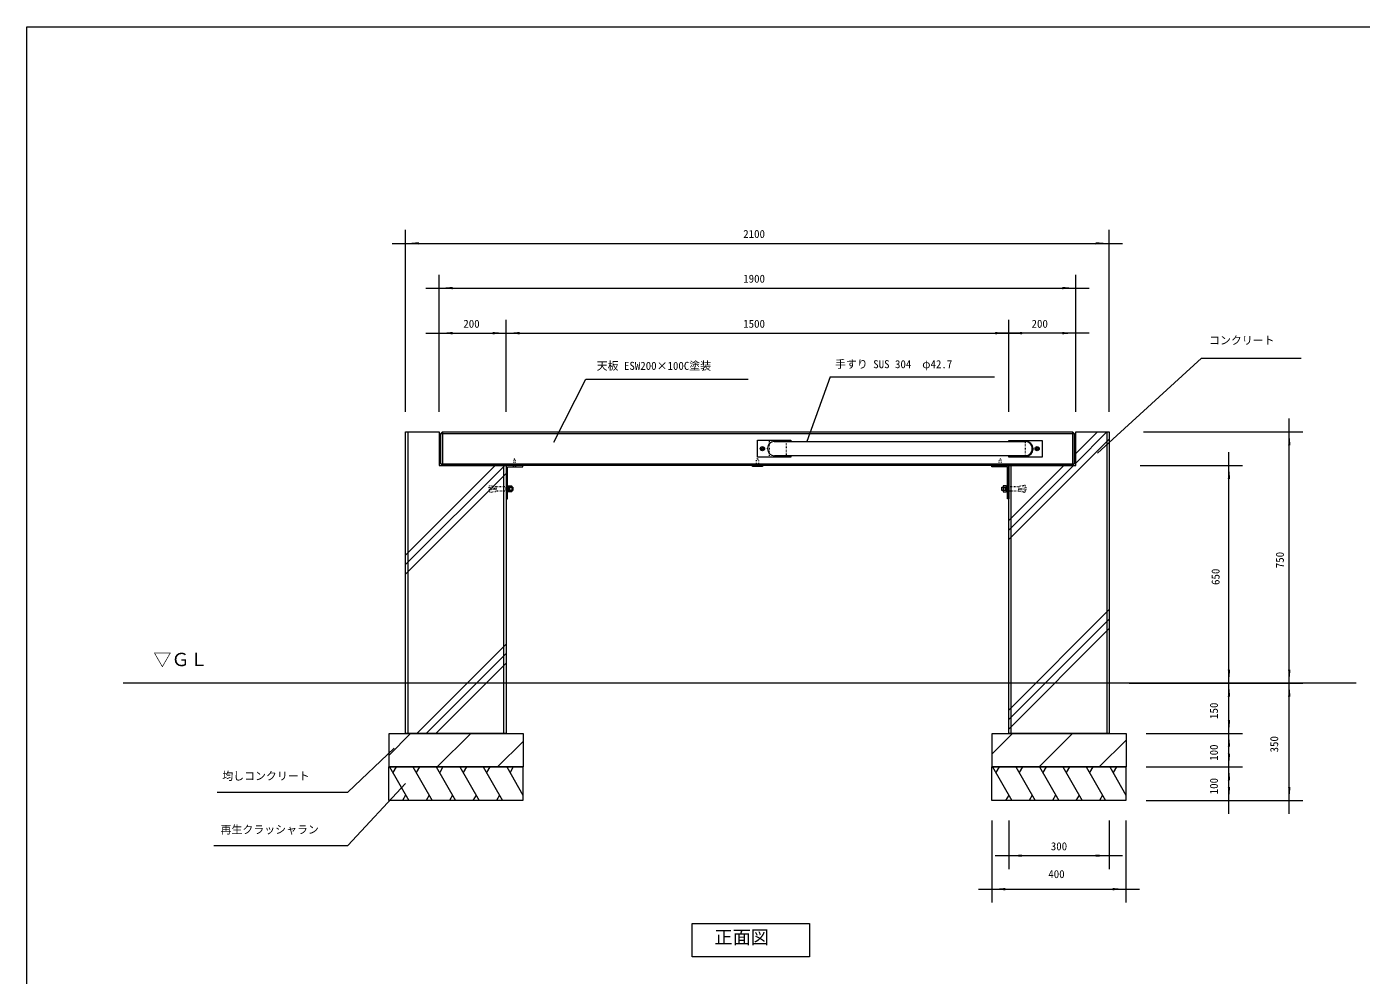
# Model space of a CAD drawing. Units: millimetres, scale not verified. Extents: x -3900 to 3900, y -2750 to 2750.
# Drawn here: x -3900 to 83, y -82 to 2750 of the extents above; entities that cross this region are included whole.
import ezdxf
from ezdxf.enums import TextEntityAlignment as Align

# ---------------------------------------------------------------- set-up
doc = ezdxf.new("R2010")
doc.units = ezdxf.units.MM
doc.header["$LTSCALE"] = 20
doc.linetypes.add('USER5', pattern=[0.208282, 0.069427, -0.138855])
doc.layers.add('0-0_0', color=30, linetype='Continuous', lineweight=18)
doc.layers.add('0-1_____', color=2, linetype='Continuous', lineweight=18)
doc.styles.add('ＭＳ ゴシック', font='')
doc.styles.get('ＭＳ ゴシック').set_extended_font_data('MS Gothic')

# ---------------------------------------------------------------- blocks, each defined once
blk = doc.blocks.new('X0')
at = {"layer": '0-0_0'}
for p, q in [((-2827, 585.5), (-2762.5, 650)), ((-2682.89, 550), (-2582.89, 650)), ((-2503.29, 550), (-2427, 626.29))]:
    blk.add_line(p, q, dxfattribs=at)
blk = doc.blocks.new('X1')
at = {"layer": '0-0_0'}
for p, q in [((-1027, 589.45), (-966.45, 650)), ((-886.84, 550), (-786.84, 650)), ((-707.24, 550), (-627, 630.24))]:
    blk.add_line(p, q, dxfattribs=at)
blk = doc.blocks.new('X6')
at = {"layer": '0-0_0'}
for p, q in [((-977.5, 1228.67), (-677.5, 1528.67)), ((-777.5, 1485.24), (-712.74, 1550)), ((-777.5, 1456.96), (-684.46, 1550)), ((-977.5, 1285.24), (-812.74, 1450)), ((-977.5, 1256.96), (-784.46, 1450)), ((-977.5, 719.56), (-677.5, 1019.56)), ((-977.5, 691.27), (-677.5, 991.27)), ((-977.5, 662.99), (-677.5, 962.99))]:
    blk.add_line(p, q, dxfattribs=at)
blk = doc.blocks.new('X7')
at = {"layer": '0-0_0'}
for p, q in [((-2777.5, 1182.3), (-2509.8, 1450)), ((-2777.5, 1154.01), (-2481.51, 1450)), ((-2777.5, 1125.73), (-2477.5, 1425.73)), ((-2744.11, 650), (-2477.5, 916.61)), ((-2715.83, 650), (-2477.5, 888.33)), ((-2687.54, 650), (-2477.5, 860.04))]:
    blk.add_line(p, q, dxfattribs=at)

msp = doc.modelspace()

# ---------------------------------------------------------------- linework, layer by layer
at = {"layer": '0-1_____'}
for p, q in [((-2769.06, 1600), (-2769.06, 2143.11)), ((-669.06, 1600), (-669.06, 2143.11)), ((-2809.06, 2103.11), (-2769.06, 2103.11)), ((-2769.06, 2103.11), (-669.06, 2103.11)), ((-669.06, 2103.11), (-629.06, 2103.11)), ((-2669.06, 1600), (-2669.06, 2009.59)), ((-769.06, 1600), (-769.06, 2009.59)), ((-2709.06, 1969.59), (-2669.06, 1969.59)), ((-2669.06, 1969.59), (-769.06, 1969.59)), ((-769.06, 1969.59), (-729.06, 1969.59)), ((-2669.06, 1600), (-2669.06, 1875)), ((-2469.06, 1600), (-2469.06, 1875)), ((-2469.06, 1600), (-2469.06, 1875)), ((-969.06, 1666.08), (-969.06, 1875)), ((-969.06, 1600), (-969.06, 1875)), ((-769.06, 1666.08), (-769.06, 1875)), ((-2709.06, 1835), (-2669.06, 1835)), ((-2669.06, 1835), (-2469.06, 1835)), ((-2509.06, 1835), (-2469.06, 1835)), ((-2469.06, 1835), (-2429.06, 1835)), ((-2469.06, 1835), (-969.06, 1835)), ((-969.06, 1835), (-1009.06, 1835)), ((-769.06, 1835), (-969.06, 1835)), ((-969.06, 1835), (-929.06, 1835)), ((-729.06, 1835), (-769.06, 1835)), ((-1501.56, 1705), (-1571.56, 1511.35)), ((-1501.56, 1705), (-1011.56, 1705)), ((-131.56, 1540), (-131.56, 1580)), ((-566.56, 1540), (-91.56, 1540)), ((-131.56, 790), (-131.56, 1540)), ((-311.56, 1440), (-311.56, 1480)), ((-576.56, 1440), (-271.56, 1440)), ((-311.56, 790), (-311.56, 1440)), ((-311.56, 790), (-311.56, 830)), ((-131.56, 790), (-131.56, 830)), ((-609.06, 790), (-91.56, 790)), ((-609.06, 790), (-271.56, 790)), ((-609.06, 790), (-271.56, 790)), ((-409.06, 790), (-91.56, 790)), ((-311.56, 750), (-311.56, 790)), ((-311.56, 640), (-311.56, 790)), ((-131.56, 750), (-131.56, 790)), ((-131.56, 440), (-131.56, 790)), ((-311.56, 640), (-311.56, 680)), ((-559.06, 640), (-271.56, 640)), ((-559.06, 640), (-271.56, 640)), ((-311.56, 600), (-311.56, 640)), ((-311.56, 540), (-311.56, 640)), ((-311.56, 540), (-311.56, 580)), ((-559.06, 540), (-271.56, 540)), ((-559.06, 540), (-271.56, 540)), ((-311.56, 440), (-311.56, 540)), ((-311.56, 500), (-311.56, 540)), ((-559.06, 440), (-271.56, 440)), ((-441.56, 440), (-91.56, 440)), ((-311.56, 400), (-311.56, 440)), ((-131.56, 400), (-131.56, 440)), ((-1019.06, 380), (-1019.06, 135)), ((-969.06, 380), (-969.06, 235)), ((-669.06, 380), (-669.06, 235)), ((-619.06, 380), (-619.06, 135)), ((-1009.06, 275), (-969.06, 275)), ((-969.06, 275), (-669.06, 275)), ((-669.06, 275), (-629.06, 275)), ((-1059.06, 175), (-1019.06, 175)), ((-1019.06, 175), (-619.06, 175)), ((-619.06, 175), (-579.06, 175))]:
    msp.add_line(p, q, dxfattribs=at)
at = {"layer": '0-1_____', "color": 30}
for p, q in [((-2762.06, 1540), (-2762.06, 640)), ((-2664.06, 1535), (-774.06, 1535)), ((-2659.06, 1540), (-2659.06, 1440)), ((-1719.06, 1465.06), (-1719.06, 1515.06)), ((-1719.06, 1515.06), (-1619.06, 1515.06)), ((-1619.06, 1515.06), (-1619.06, 1510)), ((-969.06, 1515), (-869.06, 1515)), ((-969.06, 1510), (-969.06, 1515)), ((-869.06, 1515), (-869.06, 1465)), ((-779.06, 1540), (-779.06, 1440)), ((-1705.01, 1492.5), (-1705.01, 1493.99)), ((-885.01, 1492.44), (-885.01, 1493.94)), ((-2664.06, 1445), (-774.06, 1445)), ((-2476.06, 640), (-2476.06, 1440)), ((-1619.06, 1465.06), (-1719.06, 1465.06)), ((-1619.06, 1470.06), (-1619.06, 1465.06)), ((-969.06, 1465), (-969.06, 1470.06)), ((-869.06, 1465), (-969.06, 1465)), ((-962.06, 640), (-962.06, 1440)), ((-2817.39, 540), (-2759.65, 440)), ((-2797.56, 540), (-2807.38, 523)), ((-2747.39, 540), (-2689.65, 440)), ((-2727.56, 540), (-2737.38, 523)), ((-2677.39, 540), (-2619.65, 440)), ((-2657.56, 540), (-2667.38, 523)), ((-2607.39, 540), (-2549.65, 440)), ((-2587.56, 540), (-2597.38, 523)), ((-2537.39, 540), (-2479.65, 440)), ((-2517.56, 540), (-2527.38, 523)), ((-2467.39, 540), (-2418.89, 456)), ((-2447.56, 540), (-2457.38, 523)), ((-1017.39, 540), (-959.65, 440)), ((-997.56, 540), (-1007.38, 523)), ((-947.39, 540), (-889.65, 440)), ((-927.56, 540), (-937.38, 523)), ((-877.39, 540), (-819.65, 440)), ((-857.56, 540), (-867.38, 523)), ((-807.39, 540), (-749.65, 440)), ((-787.56, 540), (-797.38, 523)), ((-737.39, 540), (-679.65, 440)), ((-717.56, 540), (-727.38, 523)), ((-667.39, 540), (-618.89, 456)), ((-647.56, 540), (-657.38, 523)), ((-2768.89, 456), (-2778.13, 440)), ((-2698.89, 456), (-2708.13, 440)), ((-2628.89, 456), (-2638.13, 440)), ((-2558.89, 456), (-2568.13, 440)), ((-2488.89, 456), (-2498.13, 440)), ((-968.89, 456), (-978.13, 440)), ((-898.89, 456), (-908.13, 440)), ((-828.89, 456), (-838.13, 440)), ((-758.89, 456), (-768.13, 440)), ((-688.89, 456), (-698.13, 440))]:
    msp.add_line(p, q, dxfattribs=at)
at = {"layer": '0-1_____', "color": 30, "linetype": 'USER5'}
for p, q in [((-919.06, 1465), (-919.06, 1515)), ((-2446.63, 1436), (-2446.63, 1438)), ((-2441.49, 1438), (-2441.49, 1436)), ((-1721.63, 1439), (-1721.63, 1437)), ((-1716.49, 1437), (-1716.49, 1439)), ((-996.63, 1438), (-996.63, 1436)), ((-991.49, 1436), (-991.49, 1438)), ((-2520.1, 1373.75), (-2520.1, 1366.25)), ((-918.02, 1373.75), (-918.02, 1366.25))]:
    msp.add_line(p, q, dxfattribs=at)
at = {"layer": '0-1_____', "color": 1}
msp.add_line((-676.06, 1540), (-676.06, 640), dxfattribs=at)
at = {"layer": '0-1_____', "color": 3}
for p, q in [((-1688.91, 1490), (-1688.91, 1491.35)), ((-1668.91, 1511.35), (-917.56, 1511.35)), ((-896.21, 1490), (-896.21, 1488.65)), ((-916.21, 1468.65), (-1667.56, 1468.65)), ((-2463.68, 1370.69), (-2462.25, 1369.31)), ((-2462.25, 1368.79), (-2463.68, 1370.17)), ((-2462.15, 1375), (-2462.15, 1365)), ((-2453.1, 1374.62), (-2461.4, 1374.62)), ((-2461.4, 1365.38), (-2453.1, 1365.38)), ((-2460.45, 1375), (-2460.45, 1365)), ((-2458.75, 1375), (-2458.75, 1365)), ((-985.02, 1374.62), (-976.73, 1374.62)), ((-976.73, 1365.38), (-985.02, 1365.38)), ((-979.37, 1375), (-979.37, 1365)), ((-977.67, 1375), (-977.67, 1365)), ((-975.97, 1375), (-975.97, 1365)), ((-974.44, 1370.69), (-975.88, 1369.31)), ((-975.88, 1368.79), (-974.44, 1370.17))]:
    msp.add_line(p, q, dxfattribs=at)
at = {"layer": '0-1_____', "color": 3, "linetype": 'USER5'}
for p, q in [((-2468.95, 1375), (-2468.95, 1365)), ((-2467.25, 1375), (-2467.25, 1365)), ((-2465.55, 1375), (-2465.55, 1365)), ((-2463.85, 1375), (-2463.85, 1365)), ((-974.27, 1375), (-974.27, 1365)), ((-972.57, 1375), (-972.57, 1365)), ((-970.87, 1375), (-970.87, 1365)), ((-969.17, 1375), (-969.17, 1365))]:
    msp.add_line(p, q, dxfattribs=at)
at = {"layer": '0-1_____', "color": 4}
msp.add_line((68.44, 790), (-3611.56, 790), dxfattribs=at)
at = {"layer": '0-1_____', "color": 30}
for points in [[(-3900, 2750), (3900, 2750), (3900, -2750), (-3900, -2750)], [(-2469.06, 640), (-2769.06, 640), (-2769.06, 1540), (-2669.06, 1540), (-2669.06, 1440), (-2469.06, 1440)], [(-2664.06, 1535), (-2659.06, 1540), (-779.06, 1540), (-774.06, 1535), (-774.06, 1445), (-779.06, 1440), (-2659.06, 1440), (-2664.06, 1445)], [(-669.06, 640), (-969.06, 640), (-969.06, 1440), (-769.06, 1440), (-769.06, 1540), (-669.06, 1540)], [(-2465.06, 1340), (-2465.06, 1436), (-2419.06, 1436), (-2419.06, 1440), (-2469.06, 1440), (-2469.06, 1340)], [(-1734.06, 1440), (-1704.06, 1440), (-1704.06, 1437), (-1734.06, 1437)], [(-973.06, 1340), (-973.06, 1436), (-1019.06, 1436), (-1019.06, 1440), (-969.06, 1440), (-969.06, 1340)], [(-2819.06, 540), (-2419.06, 540), (-2419.06, 440), (-2819.06, 440)], [(-1019.06, 540), (-619.06, 540), (-619.06, 440), (-1019.06, 440)], [(-1913.57, 72.77), (-1563.57, 72.77), (-1563.57, -27.23), (-1913.57, -27.23)]]:
    msp.add_lwpolyline(points, close=True, dxfattribs=at)
at = {"layer": '0-1_____'}
for points in [[(-704.06, 1477.03), (-393.32, 1760.79), (-96.56, 1760.79)], [(-2326.86, 1510), (-2230.73, 1697.46), (-1746.56, 1697.46)], [(-3331.56, 465), (-2941.56, 465), (-2803.56, 596)], [(-3341.56, 305), (-2941.56, 305), (-2769.06, 490)]]:
    msp.add_lwpolyline(points, dxfattribs=at)
at = {"layer": '0-1_____', "color": 30, "linetype": 'USER5'}
for points in [[(-1683.06, 1515.06), (-1633.06, 1515.06), (-1633.06, 1465.06), (-1683.06, 1465.06)], [(-2441.06, 1454), (-2444.06, 1461), (-2447.06, 1454), (-2447.06, 1436), (-2441.06, 1436)], [(-1722.06, 1455), (-1719.06, 1462), (-1716.06, 1455), (-1716.06, 1437), (-1722.06, 1437)], [(-997.06, 1454), (-994.06, 1461), (-991.06, 1454), (-991.06, 1436), (-997.06, 1436)]]:
    msp.add_lwpolyline(points, close=True, dxfattribs=at)
at = {"layer": '0-1_____', "color": 30}
for points in [[(-1706.5, 1489.11), (-1708, 1489.11), (-1708, 1491.01), (-1706.5, 1491.01)], [(-1705.01, 1493.99), (-1703.11, 1493.99), (-1703.11, 1492.5)], [(-1703.11, 1487.61), (-1703.11, 1486.12), (-1705.01, 1486.12), (-1705.01, 1487.61)], [(-1701.62, 1491.01), (-1700.12, 1491.01), (-1700.12, 1489.11), (-1701.62, 1489.11)], [(-904.47, 1504.66), (-904.92, 1505.13), (-905.09, 1505.31)], [(-905.09, 1474.74), (-904.92, 1474.92), (-904.47, 1475.4)], [(-899.06, 1489.08), (-899.06, 1490), (-899.06, 1490.06), (-899.06, 1490.98)], [(-886.5, 1489.05), (-888, 1489.05), (-888, 1490.95), (-886.5, 1490.95)], [(-885.01, 1493.94), (-883.11, 1493.94), (-883.11, 1492.44)], [(-883.11, 1487.56), (-883.11, 1486.06), (-885.01, 1486.06), (-885.01, 1487.56)], [(-881.62, 1490.95), (-880.12, 1490.95), (-880.12, 1489.05), (-881.62, 1489.05)]]:
    msp.add_lwpolyline(points, dxfattribs=at)
at = {"layer": '0-1_____', "color": 3, "linetype": 'USER5'}
for points in [[(-2498.95, 1377.08), (-2498.95, 1370), (-2520.1, 1373.75), (-2518.15, 1380.25)], [(-2498.95, 1362.92), (-2498.95, 1370), (-2520.1, 1366.25), (-2518.15, 1359.75)], [(-2498.95, 1377.08), (-2468.95, 1377.08), (-2468.95, 1362.92), (-2498.95, 1362.92)], [(-969.17, 1377.08), (-939.17, 1377.08), (-939.17, 1362.92), (-969.17, 1362.92)], [(-939.17, 1377.08), (-939.17, 1370), (-918.02, 1373.75), (-919.97, 1380.25)], [(-939.17, 1362.92), (-939.17, 1370), (-918.02, 1366.25), (-919.97, 1359.75)]]:
    msp.add_lwpolyline(points, close=True, dxfattribs=at)
at = {"layer": '0-1_____', "color": 3}
for points in [[(-2468.95, 1375), (-2448.56, 1375), (-2448.56, 1365), (-2468.95, 1365)], [(-2465.06, 1380), (-2463.68, 1380), (-2463.68, 1360), (-2465.06, 1360)], [(-2463.68, 1378.91), (-2462.25, 1378.91), (-2462.25, 1361.09), (-2463.68, 1361.09)], [(-2453.1, 1379.24), (-2452.25, 1378), (-2452.25, 1362), (-2453.1, 1360.76), (-2461.4, 1360.76), (-2462.25, 1362), (-2462.25, 1378), (-2461.4, 1379.24)], [(-989.56, 1375), (-969.17, 1375), (-969.17, 1365), (-989.56, 1365)], [(-985.02, 1379.24), (-985.88, 1378), (-985.88, 1362), (-985.02, 1360.76), (-976.73, 1360.76), (-975.88, 1362), (-975.88, 1378), (-976.73, 1379.24)], [(-975.88, 1378.91), (-974.44, 1378.91), (-974.44, 1361.09), (-975.88, 1361.09)], [(-974.44, 1380), (-973.06, 1380), (-973.06, 1360), (-974.44, 1360)], [(-2818.56, 640), (-2418.56, 640), (-2418.56, 540), (-2818.56, 540)], [(-1018.56, 640), (-618.56, 640), (-618.56, 540), (-1018.56, 540)]]:
    msp.add_lwpolyline(points, close=True, dxfattribs=at)
at = {"layer": '0-1_____', "color": 30}
for centre in [(-1704.06, 1490.06), (-884.06, 1490)]:
    msp.add_circle(centre, 6.3, dxfattribs=at)
for centre, radius, start, end in [((-1706.5, 1492.5), 1.49, 270, 0), ((-1706.5, 1487.61), 1.49, 0, 90), ((-1701.62, 1492.5), 1.49, 180, 270), ((-1701.62, 1487.61), 1.49, 90, 180), ((-919.06, 1492.59), 18.79, 85.41939, 89.99939), ((-919.1, 1492.17), 19.21, 43.17018, 85.4157), ((-919.1, 1487.89), 19.21, 274.58507, 316.82931), ((-919.06, 1490.98), 20, 360, 43.17082), ((-919.06, 1489.08), 20, 316.82918, 0), ((-886.5, 1492.44), 1.49, 270, 0), ((-886.5, 1487.56), 1.49, 360, 90), ((-881.62, 1492.44), 1.49, 180, 270), ((-881.62, 1487.56), 1.49, 90, 180), ((-919.06, 1487.46), 18.78, 270, 274.58122)]:
    msp.add_arc(centre, radius, start, end, dxfattribs=at)
at = {"layer": '0-1_____', "color": 3}
for centre, radius, start, end in [((-1668.91, 1491.35), 20, 90, 180), ((-1667.56, 1490), 21.35, 180, 270), ((-917.56, 1490), 21.35, 360, 90), ((-916.21, 1488.65), 20, 270, 0)]:
    msp.add_arc(centre, radius, start, end, dxfattribs=at)
at = {"layer": '0-1_____'}
for points in [[(-2769.06, 2103.11), (-2729.06, 2106.61), (-2729.06, 2099.61)], [(-669.06, 2103.11), (-709.06, 2099.61), (-709.06, 2106.61)], [(-2669.06, 1969.59), (-2629.06, 1973.09), (-2629.06, 1966.09)], [(-769.06, 1969.59), (-809.06, 1966.09), (-809.06, 1973.09)], [(-2669.06, 1835), (-2629.06, 1838.5), (-2629.06, 1831.5)], [(-2469.06, 1835), (-2509.06, 1831.5), (-2509.06, 1838.5)], [(-2469.06, 1835), (-2429.06, 1838.5), (-2429.06, 1831.5)], [(-969.06, 1835), (-1009.06, 1831.5), (-1009.06, 1838.5)], [(-969.06, 1835), (-929.06, 1838.5), (-929.06, 1831.5)], [(-769.06, 1835), (-809.06, 1831.5), (-809.06, 1838.5)], [(-131.56, 1540), (-128.06, 1500), (-135.06, 1500)], [(-311.56, 1440), (-308.06, 1400), (-315.06, 1400)], [(-311.56, 790), (-315.06, 830), (-308.06, 830)], [(-131.56, 790), (-135.06, 830), (-128.06, 830)], [(-311.56, 790), (-308.06, 750), (-315.06, 750)], [(-131.56, 790), (-128.06, 750), (-135.06, 750)], [(-311.56, 640), (-315.06, 680), (-308.06, 680)], [(-311.56, 640), (-308.06, 600), (-315.06, 600)], [(-311.56, 540), (-315.06, 580), (-308.06, 580)], [(-311.56, 540), (-308.06, 500), (-315.06, 500)], [(-311.56, 440), (-315.06, 480), (-308.06, 480)], [(-131.56, 440), (-135.06, 480), (-128.06, 480)], [(-969.06, 275), (-929.06, 278.5), (-929.06, 271.5)], [(-669.06, 275), (-709.06, 271.5), (-709.06, 278.5)], [(-1019.06, 175), (-979.06, 178.5), (-979.06, 171.5)], [(-619.06, 175), (-659.06, 171.5), (-659.06, 178.5)]]:
    msp.add_solid(points, dxfattribs=at)

# ---------------------------------------------------------------- block references
for name in ['X6', 'X7', 'X0', 'X1']:
    msp.add_blockref(name, (8.44, -10), dxfattribs=at)

# ---------------------------------------------------------------- texts
at = {"layer": '0-1_____', "color": 7, "style": 'ＭＳ ゴシック'}
for s, height, p in [('2100', 23.88, (-1761.39, 2112.04)), ('1900', 23.88, (-1761.39, 1978.51)), ('200', 23.88, (-2596.81, 1843.93)), ('1500', 23.88, (-1761.39, 1843.93)), ('200', 23.88, (-900.81, 1843.93)), ('コンクリート', 23.88, (-370.98, 1794.38)), ('天板 ESW200×100C塗装', 23.88, (-2198.73, 1718.28)), ('手すり SUS 304\u3000φ42.7', 23.88, (-1487.3, 1723.22)), ('▽ＧＬ', 39.81, (-3522.21, 828.88)), ('均しコンクリート', 23.88, (-3316.23, 493.65)), ('再生クラッシャラン', 23.88, (-3321.23, 333.65)), ('300', 23.88, (-843.31, 283.93)), ('400', 23.88, (-850.81, 200.93)), ('正面図', 39.81, (-1847.21, -0.06))]:
    msp.add_text(s, height=height, dxfattribs=at).set_placement(p, align=Align.BOTTOM_LEFT)
for s, p in [('750', (-140.49, 1133.25)), ('650', (-332.49, 1083.25)), ('150', (-337.49, 683.25)), ('100', (-337.49, 558.25)), ('350', (-157.49, 583.25)), ('100', (-337.49, 458.25))]:
    msp.add_text(s, height=23.88, rotation=90, dxfattribs=at).set_placement(p, align=Align.BOTTOM_LEFT)

doc.saveas('drawing.dxf')
